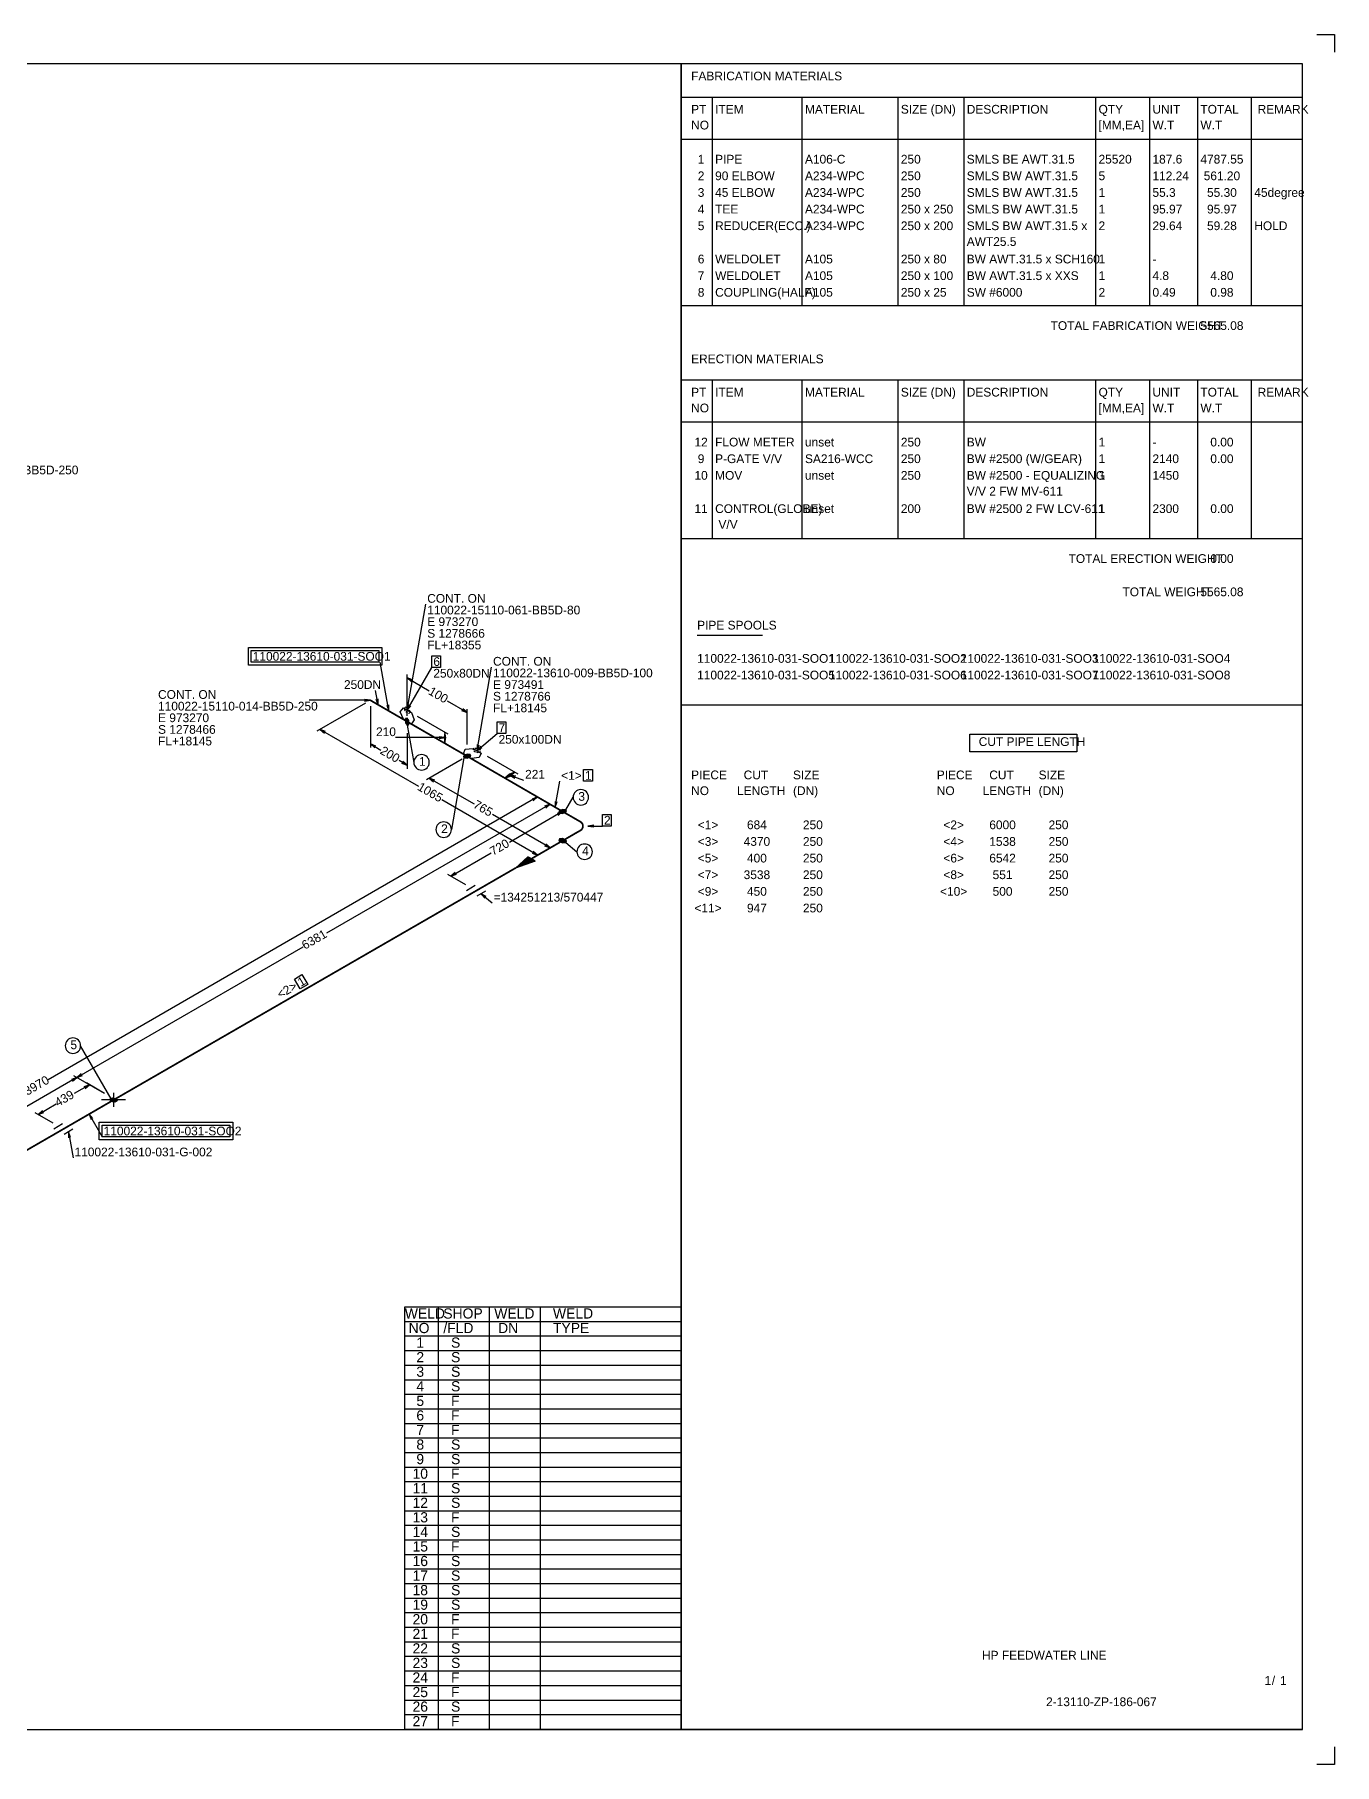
# Model space of a CAD drawing. Extents: x 0 to 841, y 0 to 594.
# Drawn here: x 395 to 841, y 0 to 594 of the extents above; entities that cross this region are included whole.
import ezdxf

# ---------------------------------------------------------------- set-up
doc = ezdxf.new("R2010")
doc.units = 0
doc.header["$MEASUREMENT"] = 0
doc.linetypes.add('GT100', pattern=[1, 0.666667, -0.333333])
doc.layers.add('GT_1', color=7, linetype='Continuous')
doc.styles.add('HTX1', font='O8116901', dxfattribs={"width": 1.02})

msp = doc.modelspace()

# ---------------------------------------------------------------- linework, layer by layer
at = {"layer": 'GT_1', "flags": 128}
for points in [[(835, 594), (841, 594), (841, 588)], [(32, 12), (830, 12), (830, 12), (616.7, 12), (616.7, 584), (32, 584), (32, 12)], [(830, 12), (830, 584), (616.7, 584), (616.7, 12), (830, 12)], [(616.7, 572.571), (830, 572.571)], [(627.329, 572.571), (627.329, 500.974)], [(658.186, 572.571), (658.186, 500.974)], [(691.1, 572.571), (691.1, 500.974)], [(713.729, 572.571), (713.729, 500.974)], [(758.986, 572.571), (758.986, 500.974)], [(777.5, 572.571), (777.5, 500.974)], [(793.957, 572.571), (793.957, 500.974)], [(812.471, 572.571), (812.471, 500.974)], [(616.7, 558.117), (830, 558.117)], [(616.7, 500.974), (830, 500.974)], [(616.7, 475.429), (830, 475.429)], [(627.329, 475.429), (627.329, 420.974)], [(658.186, 475.429), (658.186, 420.974)], [(691.1, 475.429), (691.1, 420.974)], [(713.729, 475.429), (713.729, 420.974)], [(758.986, 475.429), (758.986, 420.974)], [(777.5, 475.429), (777.5, 420.974)], [(793.957, 475.429), (793.957, 420.974)], [(812.471, 475.429), (812.471, 420.974)], [(616.7, 460.974), (830, 460.974)], [(616.7, 420.974), (830, 420.974)], [(522.6, 362), (529, 398.4)], [(644.626, 387.686), (622.186, 387.686)], [(468.1, 383.5), (513.9, 383.5), (513.9, 377.5), (468.1, 377.5), (468.1, 383.5)], [(469.1, 382.5), (512.9, 382.5), (512.9, 378.5), (469.1, 378.5), (469.1, 382.5)], [(531.1, 380.7), (534.1, 380.7), (534.1, 376.7), (531.1, 376.7), (531.1, 380.7)], [(516.3, 361.8), (513.3, 378.5)], [(522.6, 362), (531.1, 376.7)], [(522.6, 360.1), (522.6, 374.3)], [(546.6, 348.2), (551.6, 376.8)], [(512.6, 363.9), (511.7, 368.8)], [(524.5, 372.4), (522.6, 373.1), (524.1, 371.8)], [(522.6, 373.1), (530.2, 368.7)], [(510, 365.4), (489, 365.4)], [(508.3, 364.4), (491.6, 354.8)], [(508, 365.1), (510, 365.4), (508, 365.7)], [(510, 363.4), (510, 349.2)], [(511.9, 365.8), (512.6, 363.9), (512.6, 365.9)], [(515.6, 363.7), (516.3, 361.8), (516.3, 363.8)], [(522.6, 358.1), (521.3, 358.9), (520.2, 361.5), (521.3, 362.8), (524.1, 361.2), (525, 358.7), (524.1, 357.3), (522.6, 358.1)], [(522.6, 364), (522.6, 362), (523.3, 363.9)], [(523.3, 363.9), (522.6, 362), (523.9, 363.5)], [(543.2, 361.2), (536.5, 365.1)], [(541.3, 361.9), (543.2, 361.2), (541.7, 362.5)], [(543.2, 350.2), (543.2, 362.4)], [(616.7, 363.831), (830, 363.831)], [(523.2, 358.5), (522.6, 359.3), (522, 359.2), (522, 357.7), (522.6, 356.9), (523.2, 357), (523.2, 358.5)], [(522, 359.2), (522.675, 359.2)], [(522, 359), (522.825, 359)], [(522, 358.8), (522.975, 358.8)], [(522, 358.6), (523.125, 358.6)], [(522, 358.4), (523.2, 358.4)], [(522, 358.2), (523.2, 358.2)], [(522, 358), (523.2, 358)], [(522, 357.8), (523.2, 357.8)], [(522.075, 357.6), (523.2, 357.6)], [(522.225, 357.4), (523.2, 357.4)], [(522.375, 357.2), (523.2, 357.2)], [(522.525, 357), (523.2, 357)], [(522.6, 356.9), (524.9, 344.1)], [(526.1, 360), (536.6, 353.9)], [(553.5, 358), (556.5, 358), (556.5, 354), (553.5, 354), (553.5, 358)], [(494.6, 354.7), (492.7, 355.4), (494.2, 354.1)], [(492.7, 355.4), (526.5, 335.9)], [(535.6, 352.6), (518.6, 352.6)], [(522.6, 354.1), (522.6, 341.9)], [(526.1, 356.1), (536.6, 350)], [(533.6, 352.3), (535.6, 352.6), (533.6, 352.9)], [(535.9, 352.5), (535.6, 354.5), (535.3, 352.5)], [(535.3, 352.6), (535.6, 350.6), (535.9, 352.6)], [(535.6, 354.5), (535.6, 352.6)], [(535.6, 350.6), (535.6, 352.6)], [(546.6, 348.2), (553.5, 354)], [(715.786, 353.743), (752.557, 353.743), (752.557, 347.686), (715.786, 347.686), (715.786, 353.743)], [(511.9, 349.7), (510, 350.4), (511.5, 349.1)], [(510, 350.4), (513.6, 348.3)], [(522.6, 343.1), (519.9, 344.7)], [(541.5, 345.2), (529.2, 338.1)], [(542.1, 345.6), (537.8, 321)], [(543.2, 346.2), (541.9, 347), (542.5, 348.6), (545.3, 348.9), (548, 347.3), (547.3, 345.8), (544.7, 345.4), (543.2, 346.2)], [(544.5, 346.2), (544.3, 346.8), (543.2, 346.9), (541.9, 346.2), (542.1, 345.6), (543.2, 345.5), (544.5, 346.2)], [(541.9, 346.2), (544.5, 346.2)], [(541.967, 346), (544.129, 346)], [(542.033, 345.8), (543.757, 345.8)], [(542.1, 345.6), (543.386, 345.6)], [(542.271, 346.4), (544.433, 346.4)], [(542.643, 346.6), (544.367, 346.6)], [(543.014, 346.8), (544.3, 346.8)], [(546.6, 350.2), (546.6, 348.2), (547.3, 350.1)], [(547.9, 349.7), (546.6, 348.2), (548.3, 349.2)], [(550.1, 346.2), (560.6, 340.1)], [(520.7, 343.8), (522.6, 343.1), (521.1, 344.4)], [(532.1, 338), (530.2, 338.7), (531.7, 337.4)], [(530.2, 338.7), (545.6, 329.8)], [(546.7, 344.2), (557.2, 338.1)], [(557.7, 340), (556.2, 338.7), (558.1, 339.4)], [(556.2, 338.7), (557.9, 339.7)], [(558.1, 339.4), (559.6, 340.7), (557.7, 340)], [(559.6, 340.7), (557.9, 339.7)], [(559.9, 339.4), (557.9, 339.7), (559.6, 338.7)], [(557.9, 339.7), (562.6, 338)], [(583.2, 341.6), (586.2, 341.6), (586.2, 337.6), (583.2, 337.6), (583.2, 341.6)], [(581.2, 324.2), (566.3, 332.8)], [(573.4, 328.7), (575, 337.6)], [(567.4, 332.2), (399.4, 235.1)], [(571.7, 329.7), (494.9, 285.4)], [(567.4, 312.2), (534.5, 331.2)], [(576, 327.2), (557.7, 316.6)], [(565.9, 330.9), (567.4, 332.2), (565.5, 331.5)], [(570.2, 328.4), (571.7, 329.7), (569.8, 329)], [(581.2, 324.2), (570.7, 330.3)], [(573.4, 330.7), (573.4, 328.7), (574.1, 330.6)], [(574.5, 325.9), (576, 327.2), (574.1, 326.5)], [(577.3, 327.2), (577.1, 327.8), (576, 327.9), (574.7, 327.2), (574.9, 326.6), (576, 326.5), (577.3, 327.2)], [(574.7, 327.2), (577.3, 327.2)], [(574.767, 327), (576.929, 327)], [(574.833, 326.8), (576.557, 326.8)], [(581.2, 324.2), (575, 327.8)], [(575.071, 327.4), (577.233, 327.4)], [(575.443, 327.6), (577.167, 327.6)], [(575.814, 327.8), (577.1, 327.8)], [(577.1, 327.8), (579.6, 332.1)], [(571.7, 314.7), (551.9, 326.2)], [(574.9, 326.6), (576.186, 326.6)], [(586.7, 322.5), (584.7, 322.2), (586.7, 321.9)], [(584.7, 322.2), (589.7, 322.2)], [(589.7, 326.2), (592.7, 326.2), (592.7, 322.2), (589.7, 322.2), (589.7, 326.2)], [(581.2, 320.2), (566.3, 311.6)], [(569.8, 315.4), (571.7, 314.7), (570.2, 316)], [(581.2, 320.2), (570.7, 314.1)], [(576, 316.5), (577.1, 316.6), (577.3, 317.2), (576, 317.9), (574.9, 317.8), (574.7, 317.2), (576, 316.5)], [(574.7, 317.2), (577.3, 317.2)], [(574.767, 317.4), (576.929, 317.4)], [(574.833, 317.6), (576.557, 317.6)], [(574.9, 317.8), (576.186, 317.8)], [(575.071, 317), (577.233, 317)], [(575.443, 316.8), (577.167, 316.8)], [(575.814, 316.6), (577.1, 316.6)], [(577.1, 316.6), (580.9, 313.4)], [(537.6, 305), (551.5, 313)], [(565.3, 311), (566.6, 310.2), (559.8, 307.8), (564.1, 311.7), (566.5, 310.3), (560.3, 308.1), (564.2, 311.6), (566.3, 310.4), (560.9, 308.4), (564.4, 311.5), (566.1, 310.5), (561.4, 308.8), (564.6, 311.4), (566, 310.6), (561.9, 309), (564.7, 311.3), (565.8, 310.7), (562.5, 309.4), (564.9, 311.2), (565.6, 310.8), (562.9, 309.6), (565.1, 311.1), (565.5, 310.9), (563.5, 310), (565.2, 311), (565.3, 311), (559.8, 307.8)], [(565.5, 312.9), (567.4, 312.2), (565.9, 313.5)], [(542.8, 302), (536.6, 305.6)], [(539.1, 306.3), (537.6, 305), (539.5, 305.7)], [(543, 300.1), (546, 301.9)], [(549.5, 299.9), (546.5, 298.1)], [(549.7, 298), (548, 299), (549.3, 297.5)], [(548, 299), (551.8, 295.8)], [(409.2, 235.9), (486.9, 280.7)], [(483.9, 269.7), (486.5, 271.3), (488.5, 267.8), (485.9, 266.3), (483.9, 269.7)], [(421, 228.6), (410.5, 246.8)], [(409.2, 235.9), (360.5, 207.7)], [(407.7, 234.6), (409.2, 235.9), (407.3, 235.2)], [(418.7, 230.4), (408.2, 236.5)], [(418.7, 230.4), (408.2, 236.5)], [(413.5, 233.4), (408.3, 230.4)], [(410.7, 237.2), (409.2, 235.9), (411.1, 236.6)], [(412, 232.1), (413.5, 233.4), (411.6, 232.7)], [(418.7, 230.4), (412.5, 234)], [(395.9, 223.2), (402.1, 226.8)], [(425.9, 228.2), (417.6, 228.2)], [(423, 227.9), (422.2, 227.4), (421, 227.7), (420.5, 228.4), (421.4, 228.9), (422.6, 228.6), (423, 227.9)], [(420.5, 228.4), (422.714, 228.4)], [(420.643, 228.2), (422.829, 228.2)], [(420.786, 228), (422.943, 228)], [(420.86, 228.6), (422.6, 228.6)], [(420.929, 227.8), (422.84, 227.8)], [(421.22, 228.8), (421.8, 228.8)], [(421.4, 227.6), (422.52, 227.6)], [(421.8, 230.6), (421.8, 225.8)], [(401.1, 220.2), (394.9, 223.8)], [(397.4, 224.5), (395.9, 223.2), (397.8, 223.9)], [(401.3, 218.3), (404.3, 220.1)], [(414.7, 221.8), (413.4, 223.3), (414.1, 221.4)], [(413.4, 223.3), (417.9, 215.5)], [(416.9, 220.5), (462.7, 220.5), (462.7, 214.5), (416.9, 214.5), (416.9, 220.5)], [(407.8, 218.1), (404.8, 216.3)], [(407, 215.3), (406.3, 217.2), (406.3, 215.2)], [(406.3, 217.2), (407.9, 208.3)], [(417.9, 219.5), (461.7, 219.5), (461.7, 215.5), (417.9, 215.5), (417.9, 219.5)], [(616.7, 157), (521.7, 157), (521.7, 12)], [(533.3, 157), (533.3, 152)], [(550.8, 157), (550.8, 152)], [(568.3, 157), (568.3, 152)], [(616.7, 152), (521.7, 152)], [(533.3, 152), (533.3, 147)], [(550.8, 152), (550.8, 147)], [(568.3, 152), (568.3, 147)], [(616.7, 147), (521.7, 147)], [(533.3, 147), (533.3, 142)], [(550.8, 147), (550.8, 142)], [(568.3, 147), (568.3, 142)], [(616.7, 142), (521.7, 142)], [(616.7, 137), (521.7, 137)], [(533.3, 142), (533.3, 137)], [(533.3, 137), (533.3, 132)], [(550.8, 142), (550.8, 137)], [(550.8, 137), (550.8, 132)], [(568.3, 142), (568.3, 137)], [(568.3, 137), (568.3, 132)], [(616.7, 132), (521.7, 132)], [(533.3, 132), (533.3, 127)], [(550.8, 132), (550.8, 127)], [(568.3, 132), (568.3, 127)], [(616.7, 127), (521.7, 127)], [(533.3, 127), (533.3, 122)], [(550.8, 127), (550.8, 122)], [(568.3, 127), (568.3, 122)], [(616.7, 122), (521.7, 122)], [(533.3, 122), (533.3, 117)], [(550.8, 122), (550.8, 117)], [(568.3, 122), (568.3, 117)], [(616.7, 117), (521.7, 117)], [(533.3, 117), (533.3, 112)], [(550.8, 117), (550.8, 112)], [(568.3, 117), (568.3, 112)], [(616.7, 112), (521.7, 112)], [(616.7, 107), (521.7, 107)], [(533.3, 112), (533.3, 107)], [(533.3, 107), (533.3, 102)], [(550.8, 112), (550.8, 107)], [(550.8, 107), (550.8, 102)], [(568.3, 112), (568.3, 107)], [(568.3, 107), (568.3, 102)], [(616.7, 102), (521.7, 102)], [(533.3, 102), (533.3, 97)], [(550.8, 102), (550.8, 97)], [(568.3, 102), (568.3, 97)], [(616.7, 97), (521.7, 97)], [(533.3, 97), (533.3, 92)], [(550.8, 97), (550.8, 92)], [(568.3, 97), (568.3, 92)], [(616.7, 92), (521.7, 92)], [(533.3, 92), (533.3, 87)], [(550.8, 92), (550.8, 87)], [(568.3, 92), (568.3, 87)], [(616.7, 87), (521.7, 87)], [(533.3, 87), (533.3, 82)], [(550.8, 87), (550.8, 82)], [(568.3, 87), (568.3, 82)], [(616.7, 82), (521.7, 82)], [(533.3, 82), (533.3, 77)], [(550.8, 82), (550.8, 77)], [(568.3, 82), (568.3, 77)], [(616.7, 77), (521.7, 77)], [(616.7, 72), (521.7, 72)], [(533.3, 77), (533.3, 72)], [(533.3, 72), (533.3, 67)], [(550.8, 77), (550.8, 72)], [(550.8, 72), (550.8, 67)], [(568.3, 77), (568.3, 72)], [(568.3, 72), (568.3, 67)], [(616.7, 67), (521.7, 67)], [(533.3, 67), (533.3, 62)], [(550.8, 67), (550.8, 62)], [(568.3, 67), (568.3, 62)], [(616.7, 62), (521.7, 62)], [(533.3, 62), (533.3, 57)], [(550.8, 62), (550.8, 57)], [(568.3, 62), (568.3, 57)], [(616.7, 57), (521.7, 57)], [(533.3, 57), (533.3, 52)], [(550.8, 57), (550.8, 52)], [(568.3, 57), (568.3, 52)], [(616.7, 52), (521.7, 52)], [(533.3, 52), (533.3, 47)], [(550.8, 52), (550.8, 47)], [(568.3, 52), (568.3, 47)], [(616.7, 47), (521.7, 47)], [(616.7, 42), (521.7, 42)], [(533.3, 47), (533.3, 42)], [(533.3, 42), (533.3, 37)], [(550.8, 47), (550.8, 42)], [(550.8, 42), (550.8, 37)], [(568.3, 47), (568.3, 42)], [(568.3, 42), (568.3, 37)], [(616.7, 37), (521.7, 37)], [(533.3, 37), (533.3, 32)], [(550.8, 37), (550.8, 32)], [(568.3, 37), (568.3, 32)], [(616.7, 32), (521.7, 32)], [(533.3, 32), (533.3, 27)], [(550.8, 32), (550.8, 27)], [(568.3, 32), (568.3, 27)], [(616.7, 27), (521.7, 27)], [(533.3, 27), (533.3, 22)], [(550.8, 27), (550.8, 22)], [(568.3, 27), (568.3, 22)], [(616.7, 22), (521.7, 22)], [(533.3, 22), (533.3, 17)], [(550.8, 22), (550.8, 17)], [(568.3, 22), (568.3, 17)], [(616.7, 17), (521.7, 17)], [(616.7, 12), (521.7, 12)], [(533.3, 17), (533.3, 12)], [(550.8, 17), (550.8, 12)], [(568.3, 17), (568.3, 12)], [(841, 6), (841, 0), (835, 0)]]:
    msp.add_lwpolyline(points, dxfattribs=at)
at = {"layer": 'GT_1', "const_width": 0.6, "flags": 128}
for points in [[(510, 365.4), (522.6, 358.1)], [(522.6, 358.1), (543.2, 346.2)], [(543.2, 346.2), (576, 327.2)], [(576, 327.2), (582.1, 323.7)], [(582.1, 320.7), (576, 317.2)], [(576, 317.2), (565.3, 311)], [(559.8, 307.8), (546.3, 300)], [(546.3, 300), (422.2, 228.4)], [(422.2, 228.4), (404.6, 218.2)], [(404.6, 218.2), (315.8, 166.9)]]:
    msp.add_lwpolyline(points, dxfattribs=at)
at = {"layer": 'GT_1', "linetype": 'GT100', "flags": 128}
for points in [[(522, 363.1), (521.5, 362.6), (522, 361.6), (523.2, 360.9), (523.7, 361.4), (523.2, 362.4), (522, 363.1)], [(546.6, 348.9), (545.5, 348.8), (545.3, 348.2), (546.6, 347.5), (547.7, 347.6), (547.9, 348.2), (546.6, 348.9)]]:
    msp.add_lwpolyline(points, dxfattribs=at)
at = {"layer": 'GT_1', "flags": 128}
for points in [[(530.214, 344.1, 1), (524.9, 344.1, 1), (530.214, 344.1)], [(584.914, 332.1, 1), (579.6, 332.1, 1), (584.914, 332.1)], [(532.486, 321, 1), (537.8, 321, 1), (532.486, 321)], [(586.214, 313.4, 1), (580.9, 313.4, 1), (586.214, 313.4)], [(405.186, 246.8, 1), (410.5, 246.8, 1), (405.186, 246.8)]]:
    msp.add_lwpolyline(points, format="xyb", dxfattribs=at)
at = {"layer": 'GT_1', "const_width": 0.6, "flags": 128}
msp.add_lwpolyline([(582.1, 323.7, -0.57736), (582.1, 320.7)], format="xyb", dxfattribs=at)

# ---------------------------------------------------------------- texts
at = {"layer": 'GT_1', "style": 'HTX1', "width": 1.02}
for s, height, p in [('FABRICATION MATERIALS', 3, (620.129, 578.286)), ('PT', 3, (620.129, 566.857)), ('NO', 3, (620.129, 561.429)), ('ITEM', 3, (628.357, 566.857)), ('MATERIAL', 3, (659.214, 566.857)), ('SIZE (DN)', 3, (692.129, 566.857)), ('DESCRIPTION', 3, (714.757, 566.857)), ('QTY', 3, (760.014, 566.857)), ('[MM,EA]', 3, (760.014, 561.429)), ('W.T', 3, (778.529, 561.429)), ('UNIT', 3, (778.529, 566.857)), ('W.T', 3, (794.986, 561.429)), ('TOTAL', 3, (794.986, 566.857)), (' REMARK', 3, (813.5, 566.857)), ('  1', 3, (620.129, 549.714)), ('PIPE', 3, (628.357, 549.714)), ('A106-C', 3, (659.214, 549.714)), ('250', 3, (692.129, 549.714)), ('SMLS BE AWT.31.5', 3, (714.757, 549.714)), ('25520', 3, (760.014, 549.714)), ('187.6', 3, (778.529, 549.714)), ('4787.55', 3, (794.986, 549.714)), ('  2', 3, (620.129, 544)), ('90 ELBOW', 3, (628.357, 544)), ('A234-WPC', 3, (659.214, 544)), ('250', 3, (692.129, 544)), ('SMLS BW AWT.31.5', 3, (714.757, 544)), ('5', 3, (760.014, 544)), ('112.24', 3, (778.529, 544)), (' 561.20', 3, (794.986, 544)), ('  3', 3, (620.129, 538.286)), ('45 ELBOW', 3, (628.357, 538.286)), ('A234-WPC', 3, (659.214, 538.286)), ('250', 3, (692.129, 538.286)), ('SMLS BW AWT.31.5', 3, (714.757, 538.286)), ('1', 3, (760.014, 538.286)), ('55.3', 3, (778.529, 538.286)), ('  55.30', 3, (794.986, 538.286)), ('45degree', 3, (813.5, 538.286)), ('  4', 3, (620.129, 532.571)), ('TEE', 3, (628.357, 532.571)), ('A234-WPC', 3, (659.214, 532.571)), ('250 x 250', 3, (692.129, 532.571)), ('SMLS BW AWT.31.5', 3, (714.757, 532.571)), ('1', 3, (760.014, 532.571)), ('95.97', 3, (778.529, 532.571)), ('  95.97', 3, (794.986, 532.571)), ('  5', 3, (620.129, 526.857)), ('REDUCER(ECC.)', 3, (628.357, 526.857)), ('A234-WPC', 3, (659.214, 526.857)), ('250 x 200', 3, (692.129, 526.857)), ('SMLS BW AWT.31.5 x', 3, (714.757, 526.857)), ('2', 3, (760.014, 526.857)), ('29.64', 3, (778.529, 526.857)), ('  59.28', 3, (794.986, 526.857)), ('HOLD', 3, (813.5, 526.857)), ('AWT25.5', 3, (714.757, 521.429)), ('  6', 3, (620.129, 515.429)), ('WELDOLET', 3, (628.357, 515.429)), ('A105', 3, (659.214, 515.429)), ('250 x 80', 3, (692.129, 515.429)), ('BW AWT.31.5 x SCH160', 3, (714.757, 515.429)), ('1', 3, (760.014, 515.429)), ('  7', 3, (620.129, 509.714)), ('WELDOLET', 3, (628.357, 509.714)), ('A105', 3, (659.214, 509.714)), ('250 x 100', 3, (692.129, 509.714)), ('BW AWT.31.5 x XXS', 3, (714.757, 509.714)), ('1', 3, (760.014, 509.714)), ('4.8', 3, (778.529, 509.714)), ('-', 3, (778.529, 515.429)), ('   4.80', 3, (794.986, 509.714)), ('  8', 3, (620.129, 504)), ('COUPLING(HALF)', 3, (628.357, 504)), ('A105', 3, (659.214, 504)), ('250 x 25', 3, (692.129, 504)), ('SW #6000', 3, (714.757, 504)), ('2', 3, (760.014, 504)), ('0.49', 3, (778.529, 504)), ('   0.98', 3, (794.986, 504)), ('TOTAL FABRICATION WEIGHT', 3, (743.557, 492.571)), ('5565.08', 3, (794.986, 492.571)), ('ERECTION MATERIALS', 3, (620.129, 481.143)), ('PT', 3, (620.129, 469.714)), ('ITEM', 3, (628.357, 469.714)), ('MATERIAL', 3, (659.214, 469.714)), ('SIZE (DN)', 3, (692.129, 469.714)), ('DESCRIPTION', 3, (714.757, 469.714)), ('QTY', 3, (760.014, 469.714)), ('UNIT', 3, (778.529, 469.714)), ('TOTAL', 3, (794.986, 469.714)), (' REMARK', 3, (813.5, 469.714)), ('NO', 3, (620.129, 464.286)), ('[MM,EA]', 3, (760.014, 464.286)), ('W.T', 3, (778.529, 464.286)), ('W.T', 3, (794.986, 464.286)), (' 12', 3, (620.129, 452.571)), ('FLOW METER', 3, (628.357, 452.571)), ('unset', 3, (659.214, 452.571)), ('250', 3, (692.129, 452.571)), ('BW', 3, (714.757, 452.571)), ('1', 3, (760.014, 452.571)), ('-', 3, (778.529, 452.571)), ('   0.00', 3, (794.986, 452.571)), ('110022-13610-039-BB5D-250', 3, (354.9, 443)), ('  9', 3, (620.129, 446.857)), ('P-GATE V/V', 3, (628.357, 446.857)), ('SA216-WCC', 3, (659.214, 446.857)), ('250', 3, (692.129, 446.857)), ('BW #2500 (W/GEAR)', 3, (714.757, 446.857)), ('1', 3, (760.014, 446.857)), ('2140', 3, (778.529, 446.857)), ('   0.00', 3, (794.986, 446.857)), (' 10', 3, (620.129, 441.143)), ('MOV', 3, (628.357, 441.143)), ('unset', 3, (659.214, 441.143)), ('250', 3, (692.129, 441.143)), ('BW #2500 - EQUALIZING', 3, (714.757, 441.143)), ('1', 3, (760.014, 441.143)), ('1450', 3, (778.529, 441.143)), ('V/V 2 FW MV-611', 3, (714.757, 435.714)), (' 11', 3, (620.129, 429.714)), ('CONTROL(GLOBE)', 3, (628.357, 429.714)), ('unset', 3, (659.214, 429.714)), ('200', 3, (692.129, 429.714)), ('BW #2500 2 FW LCV-611', 3, (714.757, 429.714)), ('1', 3, (760.014, 429.714)), ('2300', 3, (778.529, 429.714)), ('   0.00', 3, (794.986, 429.714)), (' V/V', 3, (628.357, 424.286)), ('TOTAL ERECTION WEIGHT', 3, (749.729, 412.571)), ('   0.00', 3, (794.986, 412.571)), ('TOTAL WEIGHT', 3, (768.243, 401.143)), ('5565.08', 3, (794.986, 401.143)), ('CONT. ON', 3, (529.5, 398.9)), ('110022-15110-061-BB5D-80', 3, (529.5, 394.9)), ('E 973270', 3, (529.5, 390.9)), ('PIPE SPOOLS', 3, (622.186, 389.714)), ('S 1278666', 3, (529.5, 386.9)), ('110022-13610-031-SOO1', 3, (469.6, 379)), ('FL+18355', 3, (529.5, 382.9)), ('6', 3, (531.6, 377.2)), ('CONT. ON', 3, (552.1, 377.3)), ('110022-13610-031-SOO1', 3, (622.186, 378.286)), ('110022-13610-031-SOO2', 3, (667.443, 378.286)), ('110022-13610-031-SOO3', 3, (712.7, 378.286)), ('110022-13610-031-SOO4', 3, (757.957, 378.286)), ('250x80DN', 3, (531.6, 373.2)), ('110022-13610-009-BB5D-100', 3, (552.1, 373.3)), ('110022-13610-031-SOO5', 3, (622.186, 372.571)), ('110022-13610-031-SOO6', 3, (667.443, 372.571)), ('110022-13610-031-SOO7', 3, (712.7, 372.571)), ('110022-13610-031-SOO8', 3, (757.957, 372.571)), ('CONT. ON', 3, (437.071, 365.9)), ('250DN', 3, (500.914, 369.3)), ('S 1278766', 3, (552.1, 365.3)), ('E 973491', 3, (552.1, 369.3)), ('110022-15110-014-BB5D-250', 3, (437.071, 361.9)), ('FL+18145', 3, (552.1, 361.3)), ('S 1278466', 3, (437.071, 353.9)), ('E 973270', 3, (437.071, 357.9)), ('7', 3, (554, 354.5)), ('FL+18145', 3, (437.071, 349.9)), ('210', 3, (511.929, 353.1)), ('250x100DN', 3, (554, 350.5)), ('CUT PIPE LENGTH', 3, (718.871, 349.714)), ('1', 3, (526.7, 342.9)), ('221', 3, (563.1, 338.5)), ('<1>', 3, (575.5, 338.1)), ('1', 3, (583.66, 338.1)), ('PIECE', 3, (620.129, 338.286)), ('     CUT', 3, (632.471, 338.286)), ('SIZE', 3, (655.1, 338.286)), ('PIECE', 3, (704.471, 338.286)), ('     CUT', 3, (716.814, 338.286)), ('SIZE', 3, (739.443, 338.286)), ('3', 3, (581.4, 330.9)), ('NO', 3, (620.129, 332.857)), ('   LENGTH', 3, (632.471, 332.857)), ('(DN)', 3, (655.1, 332.857)), ('NO', 3, (704.471, 332.857)), ('   LENGTH', 3, (716.814, 332.857)), ('(DN)', 3, (739.443, 332.857)), ('2', 3, (534.286, 319.8)), ('2', 3, (590.2, 322.7)), ('  <1>', 3, (620.129, 321.143)), ('      684', 3, (632.471, 321.143)), ('   250', 3, (655.1, 321.143)), ('  <2>', 3, (704.471, 321.143)), ('     6000', 3, (716.814, 321.143)), ('   250', 3, (739.443, 321.143)), ('4', 3, (582.7, 312.2)), ('  <3>', 3, (620.129, 315.429)), ('     4370', 3, (632.471, 315.429)), ('   250', 3, (655.1, 315.429)), ('  <4>', 3, (704.471, 315.429)), ('     1538', 3, (716.814, 315.429)), ('   250', 3, (739.443, 315.429)), ('  <5>', 3, (620.129, 309.714)), ('      400', 3, (632.471, 309.714)), ('   250', 3, (655.1, 309.714)), ('  <6>', 3, (704.471, 309.714)), ('     6542', 3, (716.814, 309.714)), ('   250', 3, (739.443, 309.714)), ('  <7>', 3, (620.129, 304)), ('     3538', 3, (632.471, 304)), ('   250', 3, (655.1, 304)), ('  <8>', 3, (704.471, 304)), ('      551', 3, (716.814, 304)), ('   250', 3, (739.443, 304)), ('=134251213/570447', 3, (552.3, 296.3)), ('  <9>', 3, (620.129, 298.286)), ('      450', 3, (632.471, 298.286)), ('   250', 3, (655.1, 298.286)), (' <10>', 3, (704.471, 298.286)), ('      500', 3, (716.814, 298.286)), ('   250', 3, (739.443, 298.286)), (' <11>', 3, (620.129, 292.571)), ('      947', 3, (632.471, 292.571)), ('   250', 3, (655.1, 292.571)), ('5', 3, (406.986, 245.6)), ('110022-13610-031-SOO2', 3, (418.4, 216)), ('110022-13610-031-G-002', 3, (408.4, 208.8)), ('WELD', 3.5, (521.8, 153.1)), (' SHOP', 3.5, (533.7, 153.1)), (' WELD', 3.5, (551.2, 153.1)), ('   WELD', 3.5, (568.7, 153.1)), (' NO', 3.5, (521.8, 148.1)), (' /FLD', 3.5, (533.7, 148.1)), ('  DN', 3.5, (551.2, 148.1)), ('   TYPE', 3.5, (568.7, 148.1)), ('   1', 3.5, (521.8, 143.1)), ('   S', 3.5, (533.7, 143.1)), ('   3', 3.5, (521.8, 133.1)), ('   2', 3.5, (521.8, 138.1)), ('   S', 3.5, (533.7, 138.1)), ('   S', 3.5, (533.7, 133.1)), ('   4', 3.5, (521.8, 128.1)), ('   S', 3.5, (533.7, 128.1)), ('   5', 3.5, (521.8, 123.1)), ('   F', 3.5, (533.7, 123.1)), ('   6', 3.5, (521.8, 118.1)), ('   F', 3.5, (533.7, 118.1)), ('   7', 3.5, (521.8, 113.1)), ('   F', 3.5, (533.7, 113.1)), ('   8', 3.5, (521.8, 108.1)), ('   S', 3.5, (533.7, 108.1)), ('  10', 3.5, (521.8, 98.1)), ('   9', 3.5, (521.8, 103.1)), ('   S', 3.5, (533.7, 103.1)), ('   F', 3.5, (533.7, 98.1)), ('  11', 3.5, (521.8, 93.1)), ('   S', 3.5, (533.7, 93.1)), ('  12', 3.5, (521.8, 88.1)), ('   S', 3.5, (533.7, 88.1)), ('  13', 3.5, (521.8, 83.1)), ('   F', 3.5, (533.7, 83.1)), ('  14', 3.5, (521.8, 78.1)), ('   S', 3.5, (533.7, 78.1)), ('  15', 3.5, (521.8, 73.1)), ('  16', 3.5, (521.8, 68.1)), ('   S', 3.5, (533.7, 68.1)), ('   F', 3.5, (533.7, 73.1)), ('  17', 3.5, (521.8, 63.1)), ('   S', 3.5, (533.7, 63.1)), ('  18', 3.5, (521.8, 58.1)), ('   S', 3.5, (533.7, 58.1)), ('  19', 3.5, (521.8, 53.1)), ('   S', 3.5, (533.7, 53.1)), ('  20', 3.5, (521.8, 48.1)), ('   F', 3.5, (533.7, 48.1)), ('  21', 3.5, (521.8, 43.1)), ('  22', 3.5, (521.8, 38.1)), ('   S', 3.5, (533.7, 38.1)), ('   F', 3.5, (533.7, 43.1)), ('  23', 3.5, (521.8, 33.1)), ('   S', 3.5, (533.7, 33.1)), ('HP FEEDWATER LINE', 3, (720, 36)), ('  24', 3.5, (521.8, 28.1)), ('   F', 3.5, (533.7, 28.1)), ('1', 3, (817, 27.3)), ('/', 3, (819.5, 27.3)), ('1', 3, (822.3, 27.3)), ('  25', 3.5, (521.8, 23.1)), ('   F', 3.5, (533.7, 23.1)), ('  26', 3.5, (521.8, 18.1)), ('   S', 3.5, (533.7, 18.1)), ('2-13110-ZP-186-067', 3, (742, 20)), ('  27', 3.5, (521.8, 13.1)), ('   F', 3.5, (533.7, 13.1))]:
    msp.add_text(s, height=height, dxfattribs=at).set_placement(p)
for s, rotation, p in [('100', 330, (529.628, 367.654)), ('200', 330, (513.028, 347.254)), ('1065', 330, (525.866, 334.818)), ('765', 330, (545.015, 328.746)), ('720', 30, (552.095, 311.975)), ('6381', 30, (487.497, 279.704)), ('<2>', 30, (479.021, 262.884)), ('1', 30, (486.088, 266.964)), ('13970', 30, (390.176, 228.439)), ('439', 30, (402.667, 225.718))]:
    msp.add_text(s, height=3, rotation=rotation, dxfattribs=at).set_placement(p)

doc.saveas('drawing.dxf')
